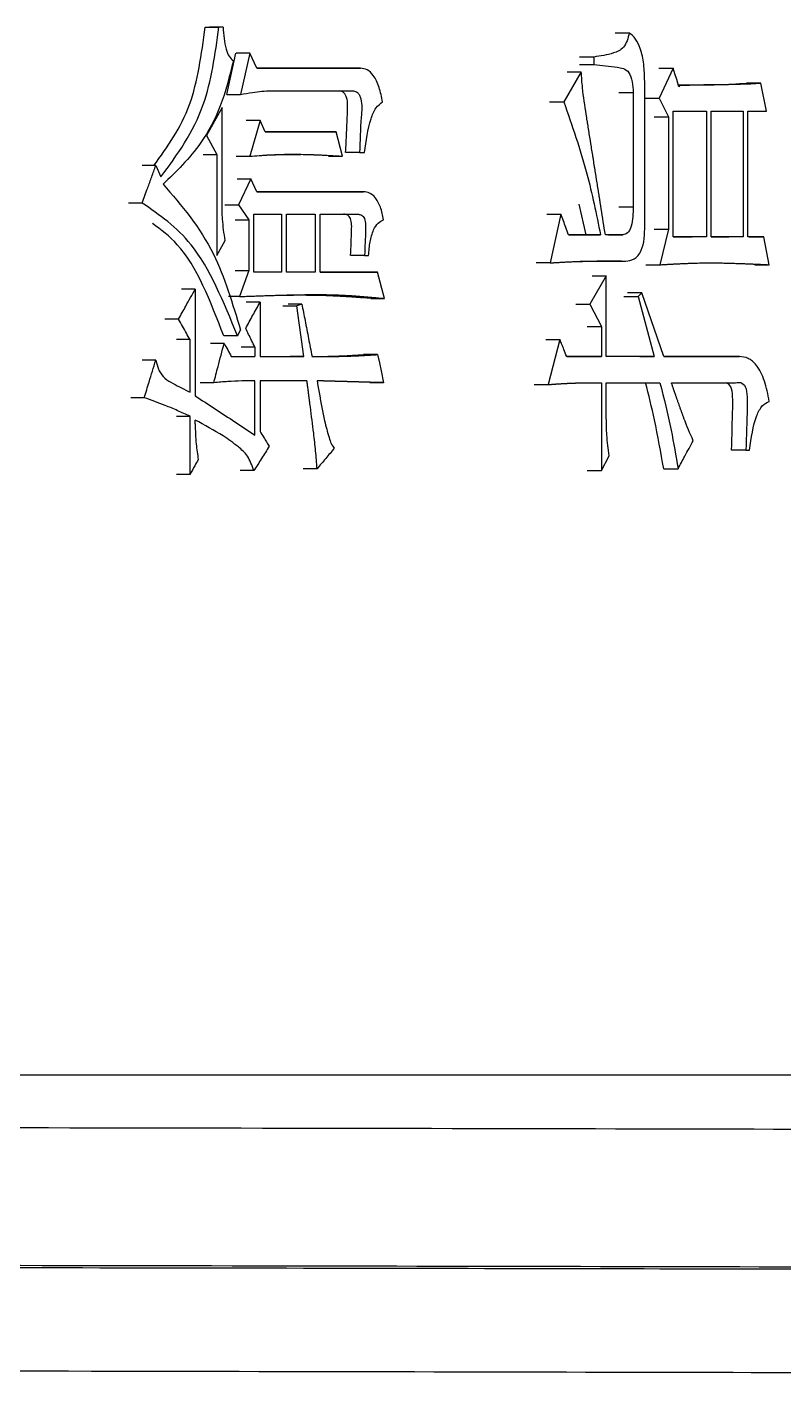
# Model space of a CAD drawing. Header units: millimetres. Extents: x 2251 to 4395, y 932 to 2449.
# Drawn here: x 3162.28 to 3166.65, y 1148.43 to 1156.26 of the extents above; entities that cross this region are included whole.
import ezdxf

# ---------------------------------------------------------------- set-up
doc = ezdxf.new("R2010")
doc.units = ezdxf.units.MM

msp = doc.modelspace()

# ---------------------------------------------------------------- linework, layer by layer
at = {"color": 7, "linetype": 'Continuous', "lineweight": 25}
for p, q in [((3163.309, 1156.2589), (3163.388, 1156.2589)), ((3163.4119, 1156.2589), (3163.3328, 1156.2589)), ((3163.4119, 1156.2589), (3163.388, 1156.2589)), ((3165.6759, 1156.2265), (3165.7581, 1156.2265)), ((3163.4332, 1155.8694), (3163.4865, 1156.1074)), ((3163.5661, 1156.1074), (3163.4869, 1156.1074)), ((3163.5661, 1156.1074), (3163.5128, 1155.8694)), ((3163.6076, 1156.0209), (3163.5661, 1156.1074)), ((3165.5526, 1156.0858), (3165.4708, 1156.0858)), ((3165.5526, 1156.0858), (3165.5526, 1156.0425)), ((3164.2057, 1156.0209), (3163.6076, 1156.0209)), ((3163.6076, 1156.0209), (3164.1252, 1156.0209)), ((3164.1257, 1156.0209), (3164.2057, 1156.0209)), ((3165.4708, 1156.0425), (3165.5526, 1156.0425)), ((3165.9291, 1156.0209), (3166.0117, 1156.0209)), ((3166.0117, 1156.0209), (3165.9292, 1155.8478)), ((3165.4801, 1155.9993), (3165.3794, 1155.8262)), ((3165.3983, 1155.9993), (3165.4801, 1155.9993)), ((3165.8466, 1155.1122), (3165.8466, 1155.9452)), ((3166.5175, 1155.9344), (3166.4341, 1155.9344)), ((3166.5499, 1155.7721), (3166.5175, 1155.9344)), ((3163.4337, 1155.8694), (3163.5128, 1155.8694)), ((3163.6903, 1155.8911), (3164.165, 1155.8911)), ((3165.6981, 1155.8802), (3165.7803, 1155.8802)), ((3165.7803, 1155.8802), (3165.7803, 1155.2204)), ((3166.05, 1155.9236), (3166.0413, 1155.9236)), ((3166.05, 1155.9236), (3166.0446, 1155.9127)), ((3163.4059, 1155.7937), (3163.3166, 1155.6315)), ((3163.4059, 1155.242), (3163.4059, 1155.7937)), ((3165.2978, 1155.8262), (3165.3794, 1155.8262)), ((3165.8468, 1155.8478), (3165.9292, 1155.8478)), ((3165.9292, 1155.8478), (3165.9842, 1155.7397)), ((3166.0117, 1155.0473), (3166.0117, 1155.7721)), ((3166.0117, 1155.7721), (3166.2031, 1155.7721)), ((3166.2031, 1155.7721), (3166.2031, 1155.0473)), ((3166.2303, 1155.0473), (3166.2303, 1155.7721)), ((3166.2303, 1155.7721), (3166.4149, 1155.7721)), ((3166.4149, 1155.7721), (3166.4149, 1155.0474)), ((3166.4419, 1155.0474), (3166.442, 1155.7721)), ((3166.442, 1155.7721), (3166.5499, 1155.7721)), ((3163.6253, 1155.718), (3163.546, 1155.718)), ((3163.6253, 1155.718), (3163.5661, 1155.5125)), ((3163.6549, 1155.6531), (3163.6253, 1155.718)), ((3165.9017, 1155.7397), (3165.9842, 1155.7397)), ((3165.9842, 1155.7397), (3165.9842, 1155.0906)), ((3163.3166, 1155.6315), (3163.3762, 1155.5233)), ((3163.986, 1155.6531), (3164.0659, 1155.6531)), ((3164.1009, 1155.5125), (3164.0659, 1155.6531)), ((3163.2972, 1155.5233), (3163.3762, 1155.5233)), ((3163.3762, 1155.5233), (3163.3761, 1154.9391)), ((3163.4869, 1155.5125), (3163.5661, 1155.5125)), ((3164.021, 1155.5125), (3164.1009, 1155.5125)), ((3164.1999, 1155.5341), (3164.1198, 1155.5341)), ((3164.1999, 1155.5341), (3164.2289, 1155.5341)), ((3163.0232, 1155.4584), (3162.9446, 1155.4584)), ((3163.0232, 1155.4584), (3163.0532, 1155.3935)), ((3163.4928, 1155.3827), (3163.5721, 1155.3827)), ((3163.5721, 1155.3827), (3163.5009, 1155.2312)), ((3163.6076, 1155.3069), (3163.5721, 1155.3827)), ((3164.2231, 1155.3069), (3163.6076, 1155.3069)), ((3163.6076, 1155.3069), (3164.1426, 1155.3069)), ((3164.1431, 1155.3069), (3164.2231, 1155.3069)), ((3162.945, 1155.242), (3162.8665, 1155.242)), ((3163.4218, 1155.2312), (3163.5009, 1155.2312)), ((3163.5009, 1155.2312), (3163.5602, 1155.1447)), ((3165.5093, 1155.0582), (3165.468, 1155.2359)), ((3163.5898, 1154.8418), (3163.5898, 1155.1771)), ((3163.5898, 1155.1771), (3163.7492, 1155.1771)), ((3163.7492, 1155.1771), (3163.7492, 1154.8418)), ((3163.7787, 1154.8418), (3163.7787, 1155.1771)), ((3163.7787, 1155.1771), (3163.9431, 1155.1771)), ((3163.9431, 1155.1771), (3163.9431, 1154.8418)), ((3163.9724, 1155.1771), (3164.1882, 1155.1771)), ((3163.9724, 1154.8418), (3163.9724, 1155.1771)), ((3164.1084, 1155.1771), (3164.1884, 1155.1771)), ((3165.281, 1155.1771), (3165.3626, 1155.1771)), ((3165.3626, 1155.1771), (3165.3008, 1154.8959)), ((3165.6981, 1155.2204), (3165.7803, 1155.2204)), ((3163.481, 1155.1447), (3163.5602, 1155.1447)), ((3163.5602, 1155.1447), (3163.5602, 1154.8526)), ((3165.9017, 1155.0906), (3165.9842, 1155.0906)), ((3165.9842, 1155.0906), (3165.9347, 1154.8851)), ((3163.3761, 1154.9391), (3163.4237, 1155.0257)), ((3165.5916, 1155.0582), (3165.4074, 1155.0582)), ((3165.4074, 1155.0582), (3165.5093, 1155.0582)), ((3165.5096, 1155.0582), (3165.5916, 1155.0582)), ((3165.7194, 1155.0582), (3165.6194, 1155.0582)), ((3165.6372, 1155.0582), (3165.7194, 1155.0582)), ((3166.2031, 1155.0473), (3166.0117, 1155.0473)), ((3166.0117, 1155.0473), (3166.12, 1155.0473)), ((3166.2031, 1155.0473), (3166.1202, 1155.0473)), ((3166.4149, 1155.0474), (3166.2303, 1155.0473)), ((3166.2303, 1155.0474), (3166.3316, 1155.0474)), ((3166.4149, 1155.0474), (3166.3318, 1155.0474)), ((3166.5337, 1155.0474), (3166.4419, 1155.0474)), ((3166.4504, 1155.0474), (3166.5337, 1155.0474)), ((3166.566, 1154.8851), (3166.5337, 1155.0474)), ((3164.2289, 1154.9392), (3164.1488, 1154.9392)), ((3164.2289, 1154.9392), (3164.2521, 1154.9392)), ((3163.481, 1154.8526), (3163.5602, 1154.8526)), ((3163.5602, 1154.8526), (3163.5069, 1154.7012)), ((3163.7492, 1154.8418), (3163.5898, 1154.8418)), ((3163.7492, 1154.8418), (3163.6698, 1154.8418)), ((3163.9431, 1154.8418), (3163.7787, 1154.8418)), ((3163.9431, 1154.8418), (3163.8634, 1154.8418)), ((3164.3043, 1154.8418), (3163.9724, 1154.8418)), ((3163.9724, 1154.8418), (3164.2237, 1154.8418)), ((3164.2242, 1154.8418), (3164.3043, 1154.8418)), ((3164.3449, 1154.6904), (3164.3043, 1154.8418)), ((3165.3008, 1154.8959), (3165.2193, 1154.8959)), ((3165.6535, 1154.9067), (3165.736, 1154.9067)), ((3165.8523, 1154.8851), (3165.9347, 1154.8851)), ((3166.4826, 1154.8851), (3166.566, 1154.8851)), ((3165.625, 1154.8202), (3165.5303, 1154.6579)), ((3165.543, 1154.8202), (3165.625, 1154.8202)), ((3165.625, 1154.355), (3165.625, 1154.8202)), ((3163.2509, 1154.7444), (3163.1721, 1154.7444)), ((3163.2509, 1154.7444), (3163.2509, 1154.1278)), ((3163.5069, 1154.7012), (3163.4435, 1154.7012)), ((3164.2642, 1154.6904), (3164.1968, 1154.6961)), ((3164.2647, 1154.6904), (3164.3449, 1154.6904)), ((3165.7256, 1154.7012), (3165.8079, 1154.7012)), ((3165.83, 1154.7228), (3165.7477, 1154.7228)), ((3165.83, 1154.7228), (3165.8079, 1154.7012)), ((3165.8079, 1154.7012), (3165.9017, 1154.355)), ((3165.9567, 1154.355), (3165.83, 1154.7228)), ((3163.6253, 1154.6687), (3163.546, 1154.6687)), ((3163.6253, 1154.6687), (3163.6253, 1154.355)), ((3163.7579, 1154.6471), (3163.8375, 1154.6471)), ((3163.8668, 1154.6579), (3163.7873, 1154.6579)), ((3163.8668, 1154.6579), (3163.8375, 1154.6471)), ((3165.4485, 1154.6579), (3165.5303, 1154.6579)), ((3165.5303, 1154.6579), (3165.5972, 1154.5281)), ((3163.1552, 1154.5714), (3163.0765, 1154.5714)), ((3165.5152, 1154.5281), (3165.5972, 1154.5281)), ((3165.5972, 1154.5281), (3165.5972, 1154.355)), ((3163.221, 1154.4524), (3163.1422, 1154.4524)), ((3163.221, 1154.1495), (3163.221, 1154.4524)), ((3163.495, 1154.474), (3163.5128, 1154.5064)), ((3165.2754, 1154.4524), (3165.357, 1154.4524)), ((3165.357, 1154.4524), (3165.2896, 1154.1928)), ((3163.4178, 1154.4307), (3163.3387, 1154.4307)), ((3163.5957, 1154.4091), (3163.5165, 1154.4091)), ((3163.5957, 1154.4091), (3163.5957, 1154.355)), ((3164.3043, 1154.3658), (3164.2237, 1154.3658)), ((3163.0232, 1154.3334), (3162.9443, 1154.3334)), ((3163.4594, 1154.355), (3163.5957, 1154.355)), ((3163.5165, 1154.355), (3163.5957, 1154.355)), ((3163.6253, 1154.355), (3163.8786, 1154.355)), ((3163.8786, 1154.355), (3163.799, 1154.355)), ((3165.5972, 1154.355), (3165.3962, 1154.355)), ((3165.3962, 1154.355), (3165.5149, 1154.355)), ((3165.5152, 1154.355), (3165.5972, 1154.355)), ((3165.9017, 1154.355), (3165.625, 1154.355)), ((3165.8193, 1154.355), (3165.9017, 1154.355)), ((3166.3932, 1154.355), (3165.9567, 1154.355)), ((3165.9567, 1154.355), (3166.3099, 1154.355)), ((3166.3101, 1154.355), (3166.3932, 1154.355)), ((3163.5957, 1153.9007), (3163.5957, 1154.2144)), ((3163.8962, 1154.2144), (3163.6253, 1154.2144)), ((3163.6253, 1154.2144), (3163.6253, 1153.9223)), ((3163.3583, 1154.2036), (3163.2793, 1154.2036)), ((3164.3391, 1154.2036), (3164.2589, 1154.2036)), ((3165.2081, 1154.1928), (3165.2896, 1154.1928)), ((3165.5972, 1154.2036), (3165.5972, 1153.6952)), ((3165.625, 1154.2036), (3165.9347, 1154.2036)), ((3165.625, 1153.9981), (3165.625, 1154.2036)), ((3166.0007, 1154.2036), (3166.3716, 1154.2036)), ((3166.2883, 1154.2036), (3166.3716, 1154.2036)), ((3162.957, 1154.117), (3162.8785, 1154.117)), ((3163.221, 1154.0089), (3163.1422, 1154.0089)), ((3163.221, 1153.6735), (3163.221, 1154.0089)), ((3163.2509, 1153.9656), (3163.2509, 1153.9872)), ((3165.5972, 1153.6952), (3165.6417, 1153.7817)), ((3166.4311, 1153.8142), (3166.348, 1153.8142)), ((3166.4311, 1153.8142), (3166.4527, 1153.8142)), ((3163.221, 1153.6735), (3163.1422, 1153.6735)), ((3163.5898, 1153.6952), (3163.5106, 1153.6952)), ((3163.9548, 1153.706), (3163.8751, 1153.706)), ((3165.5152, 1153.6952), (3165.5972, 1153.6952)), ((3165.9562, 1153.706), (3166.0391, 1153.706))]:
    msp.add_line(p, q, dxfattribs=at)
at = {"color": 7, "linetype": 'Continuous', "lineweight": 25, "flags": 128}
for points in [[(3166.0446, 1155.9127), (3166.0312, 1155.9567), (3166.0214, 1155.9888), (3166.0117, 1156.0209)], [(3163.8786, 1154.355), (3163.8649, 1154.4524), (3163.8512, 1154.5497), (3163.8375, 1154.6471)], [(3163.495, 1154.474), (3163.4597, 1154.474), (3163.4376, 1154.474), (3163.4159, 1154.474)], [(3164.3043, 1154.3658), (3164.3144, 1154.3188), (3164.3245, 1154.2718), (3164.3391, 1154.2036)]]:
    msp.add_lwpolyline(points, dxfattribs=at)
at = {"color": 7, "linetype": 'Continuous', "lineweight": 25}
for points, knots in [([(3163.0121, 1155.4584), (3163.0903, 1155.5667), (3163.244, 1155.7798), (3163.2873, 1156.101), (3163.3086, 1156.2589)], [0, 0, 0, 0, 0.5085385, 1, 1, 1, 1]), ([(3163.0532, 1155.3935), (3163.1468, 1155.5208), (3163.3167, 1155.752), (3163.3659, 1156.1017), (3163.388, 1156.2589)], [0, 0, 0, 0, 0.550671, 1, 1, 1, 1]), ([(3163.3086, 1156.2589), (3163.3131, 1156.2589), (3163.321, 1156.2589), (3163.3289, 1156.2589), (3163.3324, 1156.2589)], [0, 0, 0, 0, 0.56, 1, 1, 1, 1]), ([(3163.4119, 1156.2589), (3163.4147, 1156.2148), (3163.4187, 1156.1539), (3163.4446, 1156.0871), (3163.4625, 1156.0717), (3163.4713, 1156.0642)], [0, 0, 0, 0, 0.571542, 0.789948, 1, 1, 1, 1]), ([(3165.7581, 1156.2265), (3165.7542, 1156.2102), (3165.7465, 1156.178), (3165.7173, 1156.1273), (3165.6486, 1156.0999), (3165.5907, 1156.0914), (3165.5526, 1156.0858)], [0, 0, 0, 0, 0.1278182, 0.252018, 0.5084072, 1, 1, 1, 1]), ([(3165.8466, 1155.9452), (3165.8457, 1155.9783), (3165.844, 1156.0439), (3165.8258, 1156.1302), (3165.7952, 1156.1934), (3165.7704, 1156.2155), (3165.7581, 1156.2265)], [0, 0, 0, 0, 0.288794, 0.57293, 0.789593, 1, 1, 1, 1]), ([(3163.4713, 1156.0642), (3163.4492, 1155.9746), (3163.4055, 1155.7977), (3163.2674, 1155.5442), (3163.1414, 1155.4233), (3163.0653, 1155.3502)], [0, 0, 0, 0, 0.288018, 0.569196, 1, 1, 1, 1]), ([(3164.3333, 1155.8262), (3164.3273, 1155.855), (3164.3156, 1155.9118), (3164.2847, 1155.9782), (3164.2454, 1156.0159), (3164.2188, 1156.0192), (3164.2057, 1156.0209)], [0, 0, 0, 0, 0.291495, 0.574413, 0.789057, 1, 1, 1, 1]), ([(3165.5526, 1156.0425), (3165.5981, 1156.0383), (3165.6554, 1156.0329), (3165.723, 1156.0213), (3165.7585, 1156.002), (3165.7761, 1155.9424), (3165.7789, 1155.9012), (3165.7803, 1155.8802)], [0, 0, 0, 0, 0.489877, 0.617073, 0.743751, 0.869803, 1, 1, 1, 1]), ([(3165.6194, 1155.0582), (3165.6115, 1155.1084), (3165.6026, 1155.1649), (3165.5926, 1155.2277), (3165.5901, 1155.2433), (3165.5877, 1155.259), (3165.5857, 1155.2716), (3165.5832, 1155.2873), (3165.5797, 1155.3093), (3165.5747, 1155.3406), (3165.5697, 1155.372), (3165.5648, 1155.4034), (3165.5608, 1155.4285), (3165.5558, 1155.4599), (3165.5518, 1155.485), (3165.5448, 1155.5289), (3165.5388, 1155.5666), (3165.5318, 1155.6105), (3165.5278, 1155.6356), (3165.5228, 1155.667), (3165.5188, 1155.6921), (3165.5138, 1155.7234), (3165.5027, 1155.7924), (3165.4883, 1155.8857), (3165.4823, 1155.9684), (3165.4801, 1155.9993)], [0, 0, 0, 0, 0.1607092, 0.1807979, 0.2008865, 0.2109308, 0.2310195, 0.2410638, 0.2611525, 0.3013298, 0.3415071, 0.3615958, 0.4017731, 0.4218617, 0.462039, 0.4821277, 0.5624823, 0.582571, 0.6227483, 0.6428369, 0.6830142, 0.7031029, 0.7432802, 0.9040946, 1, 1, 1, 1]), ([(3166.042, 1155.9238), (3166.0476, 1155.9238), (3166.0848, 1155.9239), (3166.1297, 1155.9242), (3166.2003, 1155.9251), (3166.2941, 1155.9261), (3166.3796, 1155.9312), (3166.4341, 1155.9344)], [0, 0, 0, 0, 0.04313, 0.282312, 0.342107, 0.58129, 1, 1, 1, 1]), ([(3166.5175, 1155.9344), (3166.5156, 1155.9342), (3166.5119, 1155.9339), (3166.5062, 1155.9334), (3166.4987, 1155.9328), (3166.4912, 1155.9321), (3166.4836, 1155.9316), (3166.478, 1155.9311), (3166.4704, 1155.9306), (3166.4629, 1155.9301), (3166.4496, 1155.9294), (3166.4251, 1155.9286), (3166.3721, 1155.9268), (3166.3114, 1155.9253), (3166.2582, 1155.9248), (3166.2315, 1155.9245), (3166.2163, 1155.9243), (3166.2049, 1155.9242), (3166.1953, 1155.9242), (3166.1858, 1155.9241), (3166.1782, 1155.924), (3166.1705, 1155.924), (3166.1629, 1155.9239), (3166.1553, 1155.9239), (3166.1476, 1155.9239), (3166.1419, 1155.9238), (3166.1343, 1155.9238), (3166.1266, 1155.9238), (3166.119, 1155.9237), (3166.1113, 1155.9237), (3166.1037, 1155.9237), (3166.096, 1155.9237), (3166.0903, 1155.9237), (3166.0855, 1155.9236), (3166.0807, 1155.9236), (3166.0769, 1155.9236), (3166.0731, 1155.9236), (3166.0702, 1155.9236), (3166.0664, 1155.9236), (3166.0625, 1155.9236), (3166.0587, 1155.9236), (3166.0549, 1155.9236), (3166.052, 1155.9236), (3166.05, 1155.9236)], [0, 0, 0, 0, 0.012194, 0.024389, 0.036583, 0.060972, 0.073167, 0.085361, 0.097556, 0.121945, 0.134139, 0.182918, 0.280473, 0.475585, 0.573141, 0.621919, 0.646308, 0.670697, 0.695086, 0.70728, 0.731669, 0.743863, 0.756058, 0.780447, 0.792641, 0.804836, 0.81703, 0.841419, 0.853613, 0.865808, 0.890197, 0.902391, 0.914586, 0.92678, 0.932877, 0.945072, 0.951169, 0.957266, 0.963363, 0.975558, 0.981655, 0.987752, 1, 1, 1, 1]), ([(3163.5128, 1155.8694), (3163.5355, 1155.8737), (3163.5764, 1155.8813), (3163.6356, 1155.889), (3163.672, 1155.8904), (3163.6903, 1155.8911)], [0, 0, 0, 0, 0.38409, 0.691775, 1, 1, 1, 1]), ([(3164.1194, 1155.5341), (3164.1216, 1155.5723), (3164.1261, 1155.6497), (3164.1287, 1155.7407), (3164.1321, 1155.8043), (3164.1297, 1155.8376), (3164.1222, 1155.8615), (3164.1116, 1155.8784), (3164.0984, 1155.8865), (3164.0889, 1155.8897), (3164.0846, 1155.8912)], [0, 0, 0, 0, 0.286968, 0.580596, 0.680153, 0.764019, 0.826522, 0.878176, 0.943989, 1, 1, 1, 1]), ([(3164.165, 1155.8912), (3164.173, 1155.8886), (3164.1859, 1155.8846), (3164.2008, 1155.8662), (3164.2165, 1155.82), (3164.2057, 1155.7026), (3164.2022, 1155.6011), (3164.1999, 1155.5341)], [0, 0, 0, 0, 0.101343, 0.162893, 0.226662, 0.489518, 1, 1, 1, 1]), ([(3164.2289, 1155.5341), (3164.238, 1155.6007), (3164.2506, 1155.6928), (3164.2915, 1155.795), (3164.3196, 1155.8159), (3164.3333, 1155.8262)], [0, 0, 0, 0, 0.5719863, 0.7904957, 1, 1, 1, 1]), ([(3165.3794, 1155.8262), (3165.4268, 1155.6904), (3165.5121, 1155.4463), (3165.5671, 1155.1774), (3165.5916, 1155.0582)], [0, 0, 0, 0, 0.5565668, 1, 1, 1, 1]), ([(3164.0659, 1155.6531), (3163.9665, 1155.6531), (3163.83, 1155.6531), (3163.6923, 1155.6531), (3163.6549, 1155.6531)], [0, 0, 0, 0, 0.728341, 1, 1, 1, 1]), ([(3163.6549, 1155.6531), (3163.7284, 1155.6531), (3163.839, 1155.6531), (3163.9487, 1155.6531), (3163.9856, 1155.6531)], [0, 0, 0, 0, 0.664139, 1, 1, 1, 1]), ([(3163.5661, 1155.5125), (3163.5845, 1155.5139), (3163.6121, 1155.516), (3163.6442, 1155.5182), (3163.6603, 1155.5193), (3163.6763, 1155.5202), (3163.7245, 1155.5228), (3163.7886, 1155.5243), (3163.8616, 1155.5238), (3163.9004, 1155.5227), (3163.9231, 1155.5219), (3163.93, 1155.5217), (3163.9391, 1155.5213), (3163.9482, 1155.5209), (3163.9573, 1155.5205), (3163.9641, 1155.5202), (3163.9709, 1155.5199), (3163.98, 1155.5194), (3163.9891, 1155.519), (3163.9982, 1155.5185), (3164.005, 1155.5181), (3164.0141, 1155.5176), (3164.0232, 1155.5171), (3164.0345, 1155.5165), (3164.0459, 1155.5158), (3164.0595, 1155.515), (3164.0778, 1155.5139), (3164.0916, 1155.513), (3164.1009, 1155.5125)], [0, 0, 0, 0, 0.10244, 0.15366, 0.17927, 0.192075, 0.243295, 0.448194, 0.550635, 0.653077, 0.665882, 0.678687, 0.691492, 0.717102, 0.729907, 0.742712, 0.755517, 0.768321, 0.793931, 0.806736, 0.819541, 0.832346, 0.857956, 0.870761, 0.896371, 0.921981, 0.947591, 1, 1, 1, 1]), ([(3163.6532, 1155.5188), (3163.6543, 1155.5188), (3163.6634, 1155.5192), (3163.7517, 1155.5228), (3163.8071, 1155.5225), (3163.8454, 1155.5218), (3163.8534, 1155.5215), (3163.8583, 1155.5214)], [0, 0, 0, 0, 0.061722, 0.491152, 0.7307935, 0.8351844, 1, 1, 1, 1]), ([(3162.945, 1155.242), (3162.9555, 1155.2711), (3162.9738, 1155.3216), (3162.9998, 1155.3937), (3163.0154, 1155.4368), (3163.0232, 1155.4584)], [0, 0, 0, 0, 0.402386, 0.701193, 1, 1, 1, 1]), ([(3163.0653, 1155.3502), (3163.1714, 1155.2278), (3163.3641, 1155.0056), (3163.4667, 1154.6611), (3163.5128, 1154.5064)], [0, 0, 0, 0, 0.551113, 1, 1, 1, 1]), ([(3164.3391, 1155.1447), (3164.3337, 1155.17), (3164.3232, 1155.2198), (3164.2935, 1155.2749), (3164.258, 1155.3036), (3164.2347, 1155.3058), (3164.2231, 1155.3069)], [0, 0, 0, 0, 0.291879, 0.573778, 0.788361, 1, 1, 1, 1]), ([(3163.495, 1154.474), (3163.4156, 1154.6694), (3163.2761, 1155.0125), (3163.0446, 1155.173), (3162.945, 1155.242)], [0, 0, 0, 0, 0.5695969, 1, 1, 1, 1]), ([(3163.4237, 1155.0257), (3163.4177, 1155.0667), (3163.4072, 1155.1379), (3163.4063, 1155.2111), (3163.4059, 1155.242)], [0, 0, 0, 0, 0.576908, 1, 1, 1, 1]), ([(3164.1484, 1154.9392), (3164.1506, 1154.9885), (3164.1534, 1155.0506), (3164.1551, 1155.1249), (3164.1468, 1155.1613), (3164.127, 1155.1757), (3164.1141, 1155.1767), (3164.1078, 1155.1771)], [0, 0, 0, 0, 0.513666, 0.647616, 0.773872, 0.888864, 1, 1, 1, 1]), ([(3164.1882, 1155.1771), (3164.1946, 1155.1767), (3164.2074, 1155.1757), (3164.2273, 1155.1613), (3164.2356, 1155.1249), (3164.2339, 1155.0506), (3164.2311, 1154.9885), (3164.2289, 1154.9392)], [0, 0, 0, 0, 0.111245, 0.226323, 0.352571, 0.486481, 1, 1, 1, 1]), ([(3165.4074, 1155.0582), (3165.4022, 1155.0721), (3165.3921, 1155.0989), (3165.3771, 1155.1385), (3165.3674, 1155.1643), (3165.3626, 1155.1771)], [0, 0, 0, 0, 0.350984, 0.675491, 1, 1, 1, 1]), ([(3165.7803, 1155.2204), (3165.7794, 1155.1814), (3165.7782, 1155.1324), (3165.76, 1155.0849), (3165.7438, 1155.0624), (3165.7289, 1155.0598), (3165.7194, 1155.0582)], [0, 0, 0, 0, 0.51629, 0.647429, 0.774862, 1, 1, 1, 1]), ([(3163.4155, 1154.474), (3163.3388, 1154.6747), (3163.2325, 1154.9529), (3163.0535, 1155.087), (3163.0036, 1155.1244)], [0, 0, 0, 0, 0.72121, 1, 1, 1, 1]), ([(3164.2521, 1154.9392), (3164.2545, 1154.9653), (3164.2591, 1155.0171), (3164.2769, 1155.0839), (3164.3057, 1155.1299), (3164.3281, 1155.1398), (3164.3391, 1155.1447)], [0, 0, 0, 0, 0.2904, 0.575151, 0.790821, 1, 1, 1, 1]), ([(3165.736, 1154.9067), (3165.7526, 1154.9082), (3165.7862, 1154.9111), (3165.8291, 1154.9593), (3165.8463, 1155.0367), (3165.8465, 1155.0869), (3165.8466, 1155.1122)], [0, 0, 0, 0, 0.26803, 0.540931, 0.767912, 1, 1, 1, 1]), ([(3165.3008, 1154.8959), (3165.3052, 1154.8962), (3165.3117, 1154.8966), (3165.3203, 1154.8971), (3165.3268, 1154.8975), (3165.3333, 1154.8979), (3165.3398, 1154.8983), (3165.3463, 1154.8987), (3165.355, 1154.8992), (3165.3658, 1154.8999), (3165.3788, 1154.9006), (3165.3918, 1154.9013), (3165.4177, 1154.9027), (3165.4436, 1154.9039), (3165.4695, 1154.9048), (3165.4825, 1154.9052), (3165.4954, 1154.9056), (3165.5084, 1154.9059), (3165.5213, 1154.9062), (3165.5385, 1154.9065), (3165.5557, 1154.9067), (3165.5729, 1154.9069), (3165.5858, 1154.907), (3165.5987, 1154.9071), (3165.6116, 1154.9071), (3165.6224, 1154.9071), (3165.631, 1154.9071), (3165.6374, 1154.9071), (3165.6438, 1154.9071), (3165.6503, 1154.9071), (3165.6567, 1154.9071), (3165.6631, 1154.9071), (3165.6696, 1154.9071), (3165.676, 1154.907), (3165.6846, 1154.907), (3165.6931, 1154.907), (3165.7017, 1154.9069), (3165.7081, 1154.9069), (3165.7135, 1154.9069), (3165.7178, 1154.9068), (3165.721, 1154.9068), (3165.7242, 1154.9068), (3165.7274, 1154.9068), (3165.7313, 1154.9067), (3165.7342, 1154.9067), (3165.736, 1154.9067)], [0, 0, 0, 0, 0.0297, 0.04455, 0.0594, 0.07425, 0.0891, 0.10395, 0.1188, 0.1485, 0.1782, 0.2079, 0.237599, 0.3564, 0.3861, 0.4158, 0.4455, 0.4752, 0.5049, 0.5346, 0.594, 0.6237, 0.6534, 0.6831, 0.7128, 0.742499, 0.757349, 0.772199, 0.787049, 0.801899, 0.816749, 0.831599, 0.846449, 0.861299, 0.876149, 0.905849, 0.920699, 0.935549, 0.950399, 0.957824, 0.965249, 0.972674, 0.980099, 0.987524, 1, 1, 1, 1]), ([(3165.4112, 1154.9024), (3165.4517, 1154.9038), (3165.5136, 1154.9059), (3165.5981, 1154.9066), (3165.6347, 1154.9067), (3165.6486, 1154.9067), (3165.6511, 1154.9067), (3165.6508, 1154.9067), (3165.6508, 1154.9067)], [0, 0, 0, 0, 0.522535, 0.798849, 0.953458, 0.983824, 0.997934, 1, 1, 1, 1]), ([(3165.9347, 1154.8851), (3165.939, 1154.8853), (3165.9454, 1154.8857), (3165.9539, 1154.8862), (3165.9603, 1154.8866), (3165.9666, 1154.8869), (3165.973, 1154.8873), (3165.9794, 1154.8877), (3165.9858, 1154.888), (3165.9921, 1154.8884), (3165.9985, 1154.8887), (3166.0049, 1154.8891), (3166.0112, 1154.8894), (3166.0176, 1154.8898), (3166.024, 1154.8901), (3166.0303, 1154.8904), (3166.0367, 1154.8908), (3166.0431, 1154.8911), (3166.0515, 1154.8915), (3166.0621, 1154.892), (3166.0749, 1154.8926), (3166.0876, 1154.8931), (3166.1003, 1154.8936), (3166.113, 1154.894), (3166.1257, 1154.8945), (3166.1383, 1154.8948), (3166.1637, 1154.8955), (3166.1891, 1154.8958), (3166.2144, 1154.896), (3166.227, 1154.896), (3166.2439, 1154.8959), (3166.2649, 1154.8958), (3166.2902, 1154.8955), (3166.3154, 1154.895), (3166.3406, 1154.8943), (3166.3616, 1154.8937), (3166.3826, 1154.8931), (3166.3993, 1154.8925), (3166.4161, 1154.8918), (3166.4286, 1154.8913), (3166.4412, 1154.8908), (3166.4516, 1154.8904), (3166.46, 1154.89), (3166.4663, 1154.8898), (3166.4725, 1154.8895), (3166.4788, 1154.8892), (3166.4851, 1154.8889), (3166.4913, 1154.8886), (3166.4976, 1154.8883), (3166.5039, 1154.888), (3166.5101, 1154.8878), (3166.5164, 1154.8875), (3166.5226, 1154.8872), (3166.5278, 1154.8869), (3166.532, 1154.8867), (3166.5351, 1154.8866), (3166.5383, 1154.8864), (3166.5414, 1154.8863), (3166.5445, 1154.8861), (3166.5476, 1154.886), (3166.5508, 1154.8858), (3166.5539, 1154.8857), (3166.557, 1154.8855), (3166.5611, 1154.8853), (3166.564, 1154.8852), (3166.566, 1154.8851)], [0, 0, 0, 0, 0.020012, 0.030018, 0.040024, 0.050031, 0.060037, 0.070043, 0.080049, 0.090055, 0.100061, 0.110067, 0.120073, 0.130079, 0.140086, 0.150092, 0.160098, 0.170104, 0.18011, 0.200122, 0.220134, 0.240147, 0.260159, 0.280171, 0.300183, 0.320196, 0.340208, 0.420258, 0.44027, 0.460282, 0.480294, 0.520319, 0.560343, 0.600368, 0.640392, 0.680417, 0.700429, 0.740454, 0.760466, 0.780478, 0.80049, 0.820502, 0.830509, 0.840515, 0.850521, 0.860527, 0.870533, 0.880539, 0.890545, 0.900551, 0.910557, 0.920564, 0.93057, 0.940576, 0.945579, 0.950582, 0.955585, 0.960588, 0.965591, 0.970594, 0.975597, 0.9806, 0.985603, 0.990606, 1, 1, 1, 1]), ([(3163.1552, 1154.5714), (3163.169, 1154.5963), (3163.1919, 1154.6376), (3163.2238, 1154.6953), (3163.2419, 1154.7281), (3163.2509, 1154.7444)], [0, 0, 0, 0, 0.432644, 0.716322, 1, 1, 1, 1]), ([(3163.5069, 1154.7012), (3163.5121, 1154.7014), (3163.5227, 1154.7018), (3163.5384, 1154.7024), (3163.5542, 1154.703), (3163.5699, 1154.7036), (3163.5831, 1154.704), (3163.5962, 1154.7045), (3163.6067, 1154.7049), (3163.6172, 1154.7053), (3163.625, 1154.7056), (3163.6316, 1154.7058), (3163.6408, 1154.7061), (3163.6499, 1154.7065), (3163.6604, 1154.7068), (3163.6683, 1154.7071), (3163.6787, 1154.7074), (3163.6892, 1154.7078), (3163.7023, 1154.7082), (3163.7128, 1154.7085), (3163.7232, 1154.7088), (3163.7297, 1154.709), (3163.7363, 1154.7092), (3163.7428, 1154.7094), (3163.7493, 1154.7096), (3163.7559, 1154.7098), (3163.7624, 1154.71), (3163.7689, 1154.7101), (3163.7755, 1154.7103), (3163.782, 1154.7105), (3163.7885, 1154.7106), (3163.795, 1154.7108), (3163.8016, 1154.711), (3163.8081, 1154.7111), (3163.8146, 1154.7113), (3163.8289, 1154.7116), (3163.8837, 1154.7127), (3163.9565, 1154.7133), (3164.0291, 1154.7122), (3164.0653, 1154.711), (3164.086, 1154.7102), (3164.1016, 1154.7095), (3164.1171, 1154.7086), (3164.1326, 1154.7078), (3164.1455, 1154.707), (3164.1584, 1154.7061), (3164.1713, 1154.7052), (3164.1842, 1154.7043), (3164.197, 1154.7033), (3164.2099, 1154.7023), (3164.2254, 1154.7011), (3164.2382, 1154.7), (3164.2511, 1154.6989), (3164.264, 1154.6978), (3164.2768, 1154.6966), (3164.2896, 1154.6955), (3164.3025, 1154.6943), (3164.3153, 1154.6931), (3164.3294, 1154.6918), (3164.3384, 1154.691), (3164.3449, 1154.6904)], [0, 0, 0, 0, 0.018603, 0.037206, 0.055809, 0.074412, 0.093015, 0.102316, 0.120919, 0.130221, 0.139522, 0.148824, 0.153474, 0.172077, 0.181379, 0.19068, 0.199982, 0.218585, 0.227886, 0.246489, 0.255791, 0.265092, 0.269743, 0.279044, 0.288346, 0.292997, 0.302298, 0.311599, 0.31625, 0.325552, 0.334853, 0.339504, 0.348805, 0.358107, 0.362758, 0.372059, 0.409265, 0.558092, 0.632505, 0.669711, 0.688314, 0.706917, 0.72552, 0.744123, 0.762726, 0.772028, 0.790631, 0.809233, 0.818535, 0.837138, 0.855741, 0.874344, 0.883645, 0.902248, 0.920851, 0.930153, 0.948756, 0.967359, 0.97666, 1, 1, 1, 1]), ([(3163.7162, 1154.7086), (3163.7162, 1154.7086), (3163.7162, 1154.7086), (3163.7956, 1154.7106), (3163.9267, 1154.7113), (3164.0773, 1154.7052), (3164.1629, 1154.6997), (3164.1994, 1154.6972), (3164.2119, 1154.6963), (3164.217, 1154.6959), (3164.2167, 1154.6959), (3164.2167, 1154.6959)], [0, 0, 0, 0, 0.005956, 0.09253, 0.479471, 0.775614, 0.898514, 0.970424, 0.985739, 0.999253, 1, 1, 1, 1]), ([(3163.5424, 1154.5173), (3163.5563, 1154.5425), (3163.5839, 1154.593), (3163.6115, 1154.6435), (3163.6253, 1154.6687)], [0, 0, 0, 0, 0.5, 1, 1, 1, 1]), ([(3163.8668, 1154.6579), (3163.873, 1154.6259), (3163.8859, 1154.5594), (3163.9055, 1154.4584), (3163.9188, 1154.3895), (3163.9255, 1154.355)], [0, 0, 0, 0, 0.317295, 0.658647, 1, 1, 1, 1]), ([(3163.221, 1154.4524), (3163.2141, 1154.4648), (3163.1997, 1154.4909), (3163.1778, 1154.5306), (3163.1627, 1154.5578), (3163.1552, 1154.5714)], [0, 0, 0, 0, 0.314652, 0.657325, 1, 1, 1, 1]), ([(3163.5957, 1154.4091), (3163.5893, 1154.4221), (3163.5772, 1154.4467), (3163.5595, 1154.4828), (3163.5481, 1154.5058), (3163.5424, 1154.5173)], [0, 0, 0, 0, 0.36195, 0.680974, 1, 1, 1, 1]), ([(3165.3962, 1154.355), (3165.3907, 1154.3687), (3165.3814, 1154.3917), (3165.3683, 1154.4242), (3165.3608, 1154.443), (3165.357, 1154.4524)], [0, 0, 0, 0, 0.419954, 0.709976, 1, 1, 1, 1]), ([(3163.3583, 1154.2036), (3163.3664, 1154.2345), (3163.3804, 1154.2878), (3163.4002, 1154.3635), (3163.4119, 1154.4083), (3163.4178, 1154.4307)], [0, 0, 0, 0, 0.4083, 0.70415, 1, 1, 1, 1]), ([(3163.4178, 1154.4307), (3163.4247, 1154.4181), (3163.4386, 1154.3929), (3163.4525, 1154.3676), (3163.4594, 1154.355)], [0, 0, 0, 0, 0.5000008, 1, 1, 1, 1]), ([(3163.9244, 1154.3553), (3163.9392, 1154.3553), (3163.9968, 1154.3553), (3164.0966, 1154.3583), (3164.1814, 1154.3633), (3164.2237, 1154.3658)], [0, 0, 0, 0, 0.147579, 0.573728, 1, 1, 1, 1]), ([(3163.9255, 1154.355), (3163.9667, 1154.355), (3164.0092, 1154.355), (3164.0541, 1154.3555), (3164.0605, 1154.3556), (3164.0669, 1154.3557), (3164.0733, 1154.3558), (3164.0784, 1154.3558), (3164.0849, 1154.356), (3164.09, 1154.3561), (3164.0964, 1154.3562), (3164.1015, 1154.3563), (3164.1079, 1154.3565), (3164.1143, 1154.3566), (3164.1246, 1154.3569), (3164.1335, 1154.3572), (3164.1425, 1154.3575), (3164.1489, 1154.3578), (3164.1553, 1154.358), (3164.1617, 1154.3583), (3164.1681, 1154.3585), (3164.1757, 1154.3589), (3164.1834, 1154.3592), (3164.1898, 1154.3595), (3164.1962, 1154.3598), (3164.2026, 1154.3601), (3164.209, 1154.3604), (3164.2141, 1154.3607), (3164.2192, 1154.361), (3164.2243, 1154.3612), (3164.2307, 1154.3616), (3164.237, 1154.3619), (3164.2434, 1154.3623), (3164.2498, 1154.3627), (3164.2638, 1154.3635), (3164.2824, 1154.3645), (3164.2985, 1154.3655), (3164.3043, 1154.3658)], [0, 0, 0, 0, 0.32454, 0.334682, 0.354966, 0.37525, 0.385391, 0.405675, 0.415817, 0.436101, 0.446242, 0.466526, 0.476668, 0.496952, 0.517235, 0.557803, 0.567945, 0.588228, 0.608512, 0.618654, 0.638938, 0.659221, 0.679505, 0.699789, 0.709931, 0.730214, 0.750498, 0.76064, 0.770782, 0.791065, 0.801207, 0.821491, 0.841775, 0.851916, 0.8722, 0.953335, 1, 1, 1, 1]), ([(3162.957, 1154.117), (3162.9662, 1154.1472), (3162.9819, 1154.1983), (3163.0039, 1154.2704), (3163.0168, 1154.3124), (3163.0232, 1154.3334)], [0, 0, 0, 0, 0.417909, 0.708955, 1, 1, 1, 1]), ([(3163.0232, 1154.3334), (3163.029, 1154.312), (3163.0404, 1154.2702), (3163.077, 1154.223), (3163.123, 1154.1996), (3163.1718, 1154.1729), (3163.2046, 1154.1573), (3163.221, 1154.1495)], [0, 0, 0, 0, 0.178456, 0.349692, 0.567005, 0.783635, 1, 1, 1, 1]), ([(3166.566, 1154.0954), (3166.558, 1154.1359), (3166.5423, 1154.2156), (3166.4982, 1154.3039), (3166.4452, 1154.3495), (3166.4105, 1154.3532), (3166.3932, 1154.355)], [0, 0, 0, 0, 0.291847, 0.573788, 0.788346, 1, 1, 1, 1]), ([(3163.5957, 1154.2144), (3163.5704, 1154.2143), (3163.5183, 1154.2142), (3163.4391, 1154.2104), (3163.3852, 1154.2058), (3163.3583, 1154.2036)], [0, 0, 0, 0, 0.320269, 0.660054, 1, 1, 1, 1]), ([(3163.9548, 1153.706), (3163.9523, 1153.7405), (3163.9473, 1153.8095), (3163.9332, 1153.9283), (3163.9217, 1154.0191), (3163.914, 1154.079), (3163.9123, 1154.0916), (3163.9111, 1154.101), (3163.9099, 1154.1105), (3163.9088, 1154.1183), (3163.9078, 1154.1262), (3163.907, 1154.1325), (3163.9059, 1154.1404), (3163.9049, 1154.1483), (3163.9039, 1154.1561), (3163.9028, 1154.164), (3163.9018, 1154.1719), (3163.9008, 1154.1798), (3163.8997, 1154.1876), (3163.8987, 1154.1955), (3163.8974, 1154.2049), (3163.8966, 1154.2112), (3163.8962, 1154.2144)], [0, 0, 0, 0, 0.201249, 0.402512, 0.701241, 0.738586, 0.757258, 0.77593, 0.794603, 0.813275, 0.822611, 0.841284, 0.85062, 0.869292, 0.887965, 0.897301, 0.915973, 0.934645, 0.943982, 0.962654, 0.981327, 1, 1, 1, 1]), ([(3164.3391, 1154.2036), (3164.3372, 1154.2036), (3164.3345, 1154.2037), (3164.3308, 1154.2038), (3164.3271, 1154.2039), (3164.3225, 1154.204), (3164.317, 1154.2042), (3164.3114, 1154.2044), (3164.3059, 1154.2045), (3164.3003, 1154.2047), (3164.2948, 1154.2048), (3164.2893, 1154.205), (3164.2837, 1154.2051), (3164.2782, 1154.2053), (3164.2726, 1154.2054), (3164.2653, 1154.2057), (3164.2579, 1154.2059), (3164.2505, 1154.2061), (3164.2449, 1154.2062), (3164.2394, 1154.2064), (3164.2338, 1154.2065), (3164.2283, 1154.2067), (3164.2227, 1154.2068), (3164.2172, 1154.207), (3164.2116, 1154.2072), (3164.2061, 1154.2073), (3164.2005, 1154.2075), (3164.195, 1154.2076), (3164.1875, 1154.2078), (3164.1801, 1154.208), (3164.1727, 1154.2083), (3164.1672, 1154.2084), (3164.1616, 1154.2086), (3164.156, 1154.2087), (3164.1505, 1154.2089), (3164.1449, 1154.209), (3164.1394, 1154.2092), (3164.1338, 1154.2093), (3164.1282, 1154.2095), (3164.1227, 1154.2097), (3164.1152, 1154.2099), (3164.1078, 1154.2101), (3164.1004, 1154.2103), (3164.0948, 1154.2104), (3164.0892, 1154.2106), (3164.0837, 1154.2108), (3164.0781, 1154.2109), (3164.0725, 1154.2111), (3164.0669, 1154.2112), (3164.0614, 1154.2114), (3164.0558, 1154.2115), (3164.0502, 1154.2117), (3164.0446, 1154.2119), (3164.0372, 1154.2121), (3164.0297, 1154.2123), (3164.0223, 1154.2125), (3164.0167, 1154.2127), (3164.0111, 1154.2128), (3164.0055, 1154.213), (3164, 1154.2131), (3163.9944, 1154.2133), (3163.9888, 1154.2134), (3163.9832, 1154.2136), (3163.9776, 1154.2138), (3163.972, 1154.2139), (3163.9644, 1154.2141), (3163.9587, 1154.2143), (3163.9548, 1154.2144)], [0, 0, 0, 0, 0.014477, 0.021715, 0.028953, 0.043429, 0.057906, 0.072382, 0.086858, 0.101335, 0.115811, 0.130287, 0.144764, 0.15924, 0.173716, 0.188193, 0.217145, 0.231622, 0.246098, 0.260574, 0.275051, 0.289527, 0.304003, 0.31848, 0.332956, 0.347432, 0.361908, 0.376385, 0.390861, 0.419814, 0.43429, 0.448766, 0.463243, 0.477719, 0.492195, 0.506672, 0.521148, 0.535624, 0.550101, 0.564577, 0.579053, 0.608006, 0.622482, 0.636959, 0.651435, 0.665911, 0.680388, 0.694864, 0.70934, 0.723817, 0.738293, 0.752769, 0.767246, 0.781722, 0.810675, 0.825151, 0.839627, 0.854104, 0.86858, 0.883056, 0.897533, 0.912009, 0.926485, 0.940962, 0.955438, 0.969914, 1, 1, 1, 1]), ([(3163.9548, 1154.2144), (3163.9679, 1154.1364), (3163.9866, 1154.0244), (3164.0174, 1153.9059), (3164.0352, 1153.8502), (3164.0479, 1153.8333), (3164.0542, 1153.825)], [0, 0, 0, 0, 0.564923, 0.811394, 0.907312, 1, 1, 1, 1]), ([(3166.3716, 1154.2037), (3166.3813, 1154.2054), (3166.4009, 1154.2087), (3166.4325, 1154.1843), (3166.4393, 1154.1202), (3166.4373, 1153.9995), (3166.4339, 1153.8961), (3166.4311, 1153.8142)], [0, 0, 0, 0, 0.111377, 0.22453, 0.350906, 0.486016, 1, 1, 1, 1]), ([(3165.2896, 1154.1928), (3165.2913, 1154.1929), (3165.2947, 1154.1931), (3165.2997, 1154.1935), (3165.3048, 1154.1939), (3165.3099, 1154.1942), (3165.3149, 1154.1946), (3165.32, 1154.195), (3165.3251, 1154.1953), (3165.3301, 1154.1957), (3165.3352, 1154.196), (3165.3402, 1154.1964), (3165.3453, 1154.1967), (3165.3504, 1154.197), (3165.3554, 1154.1974), (3165.3605, 1154.1977), (3165.3656, 1154.198), (3165.3706, 1154.1983), (3165.3757, 1154.1986), (3165.3807, 1154.1989), (3165.3858, 1154.1992), (3165.39, 1154.1994), (3165.3942, 1154.1996), (3165.3984, 1154.1998), (3165.4035, 1154.2001), (3165.4085, 1154.2003), (3165.4136, 1154.2005), (3165.4186, 1154.2008), (3165.4237, 1154.201), (3165.4287, 1154.2011), (3165.4338, 1154.2013), (3165.438, 1154.2015), (3165.4422, 1154.2016), (3165.4464, 1154.2017), (3165.4515, 1154.2019), (3165.4565, 1154.202), (3165.4616, 1154.2022), (3165.4666, 1154.2023), (3165.4716, 1154.2024), (3165.4767, 1154.2025), (3165.4817, 1154.2026), (3165.4868, 1154.2027), (3165.491, 1154.2028), (3165.4952, 1154.2028), (3165.4994, 1154.2029), (3165.5044, 1154.203), (3165.5095, 1154.203), (3165.5145, 1154.2031), (3165.5195, 1154.2032), (3165.5246, 1154.2032), (3165.5296, 1154.2032), (3165.5346, 1154.2033), (3165.5388, 1154.2033), (3165.543, 1154.2034), (3165.5472, 1154.2034), (3165.5523, 1154.2034), (3165.5573, 1154.2034), (3165.5623, 1154.2035), (3165.5673, 1154.2035), (3165.5724, 1154.2035), (3165.5774, 1154.2035), (3165.5824, 1154.2035), (3165.5866, 1154.2036), (3165.5915, 1154.2036), (3165.5948, 1154.2036), (3165.5972, 1154.2036)], [0, 0, 0, 0, 0.01641, 0.03282, 0.04923, 0.06564, 0.08205, 0.098461, 0.114871, 0.131281, 0.147691, 0.164101, 0.180511, 0.196921, 0.213331, 0.229741, 0.246151, 0.262561, 0.278972, 0.295382, 0.311792, 0.328202, 0.336407, 0.352817, 0.369227, 0.385637, 0.402047, 0.418457, 0.434867, 0.451278, 0.467688, 0.484098, 0.492303, 0.508713, 0.525123, 0.541533, 0.557943, 0.574353, 0.590763, 0.607173, 0.623583, 0.639994, 0.656404, 0.664609, 0.681019, 0.697429, 0.713839, 0.730249, 0.746659, 0.763069, 0.779479, 0.795889, 0.8123, 0.820505, 0.836915, 0.853325, 0.869735, 0.886145, 0.902555, 0.918965, 0.935375, 0.951785, 0.968195, 0.9764, 1, 1, 1, 1]), ([(3165.9562, 1153.706), (3165.9396, 1153.801), (3165.91, 1153.9703), (3165.8697, 1154.1324), (3165.852, 1154.2036)], [0, 0, 0, 0, 0.560942, 1, 1, 1, 1]), ([(3165.9347, 1154.2036), (3165.9574, 1154.113), (3165.9981, 1153.951), (3166.0265, 1153.781), (3166.0391, 1153.706)], [0, 0, 0, 0, 0.558886, 1, 1, 1, 1]), ([(3166.1267, 1153.8683), (3166.1083, 1153.9104), (3166.0889, 1153.9552), (3166.0704, 1154.0053), (3166.0663, 1154.0165), (3166.0623, 1154.0276), (3166.0582, 1154.0388), (3166.0542, 1154.05), (3166.0502, 1154.0612), (3166.0462, 1154.0725), (3166.0432, 1154.0809), (3166.0393, 1154.0922), (3166.0353, 1154.1034), (3166.0319, 1154.1133), (3166.0294, 1154.1204), (3166.0275, 1154.126), (3166.0255, 1154.1317), (3166.0235, 1154.1374), (3166.0216, 1154.143), (3166.0196, 1154.1487), (3166.0181, 1154.1529), (3166.0162, 1154.1586), (3166.0142, 1154.1642), (3166.0123, 1154.1699), (3166.0108, 1154.1742), (3166.0089, 1154.1798), (3166.0069, 1154.1855), (3166.005, 1154.1912), (3166.003, 1154.1967), (3166.0016, 1154.2009), (3166.0007, 1154.2036)], [0, 0, 0, 0, 0.396041, 0.420732, 0.445423, 0.494806, 0.519497, 0.544188, 0.59357, 0.618261, 0.642952, 0.667643, 0.717025, 0.741716, 0.754061, 0.778752, 0.791098, 0.803443, 0.828134, 0.84048, 0.852825, 0.865171, 0.889862, 0.902207, 0.914553, 0.926898, 0.951589, 0.963935, 0.97628, 1, 1, 1, 1]), ([(3166.3478, 1153.8142), (3166.3505, 1153.8963), (3166.3539, 1154), (3166.3559, 1154.1198), (3166.3492, 1154.1855), (3166.3279, 1154.1978), (3166.318, 1154.2036)], [0, 0, 0, 0, 0.579644, 0.732014, 0.874517, 1, 1, 1, 1]), ([(3163.221, 1154.0089), (3163.1972, 1154.02), (3163.1495, 1154.0423), (3163.0617, 1154.0794), (3162.9971, 1154.1026), (3162.957, 1154.117)], [0, 0, 0, 0, 0.274107, 0.548239, 1, 1, 1, 1]), ([(3163.2509, 1154.1278), (3163.2891, 1154.1028), (3163.3658, 1154.0524), (3163.4808, 1153.9767), (3163.5574, 1153.926), (3163.5957, 1153.9007)], [0, 0, 0, 0, 0.330678, 0.665338, 1, 1, 1, 1]), ([(3166.4527, 1153.8142), (3166.4619, 1153.8845), (3166.4745, 1153.9815), (3166.5235, 1154.0749), (3166.552, 1154.0887), (3166.566, 1154.0954)], [0, 0, 0, 0, 0.573358, 0.790473, 1, 1, 1, 1]), ([(3163.5898, 1153.6952), (3163.5787, 1153.7252), (3163.5566, 1153.7846), (3163.4898, 1153.8418), (3163.3905, 1153.9136), (3163.3054, 1153.9585), (3163.2509, 1153.9872)], [0, 0, 0, 0, 0.161067, 0.318631, 0.564031, 1, 1, 1, 1]), ([(3165.6417, 1153.7817), (3165.6361, 1153.8215), (3165.6263, 1153.8926), (3165.6254, 1153.9658), (3165.625, 1153.9981)], [0, 0, 0, 0, 0.558835, 1, 1, 1, 1]), ([(3163.2509, 1153.9656), (3163.2517, 1153.9265), (3163.2533, 1153.8569), (3163.2641, 1153.7896), (3163.2688, 1153.7601)], [0, 0, 0, 0, 0.561073, 1, 1, 1, 1]), ([(3163.6253, 1153.9223), (3163.6326, 1153.9105), (3163.645, 1153.8902), (3163.6628, 1153.8614), (3163.6732, 1153.8443), (3163.6785, 1153.8358)], [0, 0, 0, 0, 0.408883, 0.704441, 1, 1, 1, 1]), ([(3163.6785, 1153.8358), (3163.6637, 1153.8124), (3163.6342, 1153.7655), (3163.6046, 1153.7186), (3163.5898, 1153.6952)], [0, 0, 0, 0, 0.4999998, 1, 1, 1, 1]), ([(3164.0542, 1153.825), (3164.0376, 1153.8051), (3164.0045, 1153.7655), (3163.9714, 1153.7258), (3163.9548, 1153.706)], [0, 0, 0, 0, 0.499998, 1, 1, 1, 1]), ([(3166.0391, 1153.706), (3166.0522, 1153.7302), (3166.0733, 1153.7694), (3166.1025, 1153.8235), (3166.1186, 1153.8533), (3166.1267, 1153.8683)], [0, 0, 0, 0, 0.447792, 0.723896, 1, 1, 1, 1]), ([(3163.2688, 1153.7601), (3163.262, 1153.7477), (3163.2506, 1153.7271), (3163.2347, 1153.6983), (3163.2256, 1153.6818), (3163.221, 1153.6735)], [0, 0, 0, 0, 0.428361, 0.714181, 1, 1, 1, 1]), ([(3114.172, 1150.2026), (3114.8183, 1150.2026), (3118.0537, 1150.2026), (3123.8056, 1150.2027), (3130.0052, 1150.2027), (3136.0146, 1150.2028), (3140.6541, 1150.2028), (3146.1913, 1150.2029), (3150.3997, 1150.2029), (3155.3342, 1150.2029), (3159.9319, 1150.203), (3164.0269, 1150.203), (3167.7086, 1150.2031), (3170.3171, 1150.2031), (3173.1271, 1150.2032), (3174.9975, 1150.2032), (3177.0257, 1150.2033), (3177.782, 1150.2034), (3178.3107, 1150.2035)], [0, 0, 0, 0, 0.020124, 0.100733, 0.181328, 0.221587, 0.302184, 0.342442, 0.423039, 0.463298, 0.543894, 0.624491, 0.664749, 0.745346, 0.785604, 0.8662, 0.906458, 1, 1, 1, 1]), ([(3088.9949, 1149.9318), (3091.3895, 1149.9325), (3096.1948, 1149.9338), (3103.5189, 1149.9346), (3109.4632, 1149.9345), (3113.9952, 1149.934), (3117.1282, 1149.9335), (3120.2444, 1149.9327), (3123.3382, 1149.9318), (3126.4036, 1149.9307), (3129.4352, 1149.9294), (3133.6891, 1149.9273), (3139.2295, 1149.924), (3145.9735, 1149.9188), (3152.7011, 1149.9121), (3158.422, 1149.9047), (3163.1426, 1149.8971), (3166.9453, 1149.8897), (3170.3794, 1149.8814), (3173.3378, 1149.8724), (3175.7913, 1149.8627), (3176.8368, 1149.8558), (3177.3686, 1149.8524)], [0, 0, 0, 0, 0.060834, 0.1220737, 0.183719, 0.2102711, 0.2368979, 0.2635992, 0.2903751, 0.3172255, 0.3441506, 0.3711502, 0.4324096, 0.4986217, 0.5697855, 0.6458999, 0.6994123, 0.7551267, 0.8130428, 0.8731605, 0.9354796, 1, 1, 1, 1]), ([(3178.6615, 1149.0392), (3177.9366, 1149.0438), (3176.4868, 1149.0529), (3172.6966, 1149.0658), (3167.7985, 1149.0779), (3161.7578, 1149.0889), (3154.7098, 1149.0986), (3146.7669, 1149.1069), (3138.0673, 1149.1136), (3128.7599, 1149.1186), (3119.0028, 1149.1219), (3108.9689, 1149.1233), (3098.8086, 1149.123), (3092.1205, 1149.1212), (3088.7764, 1149.1203)], [0, 0, 0, 0, 0.083333, 0.166667, 0.25, 0.333334, 0.416667, 0.5, 0.583334, 0.666667, 0.75, 0.833334, 0.916667, 1, 1, 1, 1]), ([(3178.1247, 1149.0532), (3177.625, 1149.0565), (3176.6391, 1149.063), (3174.3586, 1149.0723), (3171.5978, 1149.0809), (3168.3694, 1149.0889), (3164.7587, 1149.0963), (3160.2127, 1149.104), (3154.6096, 1149.1117), (3147.8909, 1149.1189), (3140.9883, 1149.1247), (3134.0588, 1149.1291), (3127.2347, 1149.1324), (3120.6247, 1149.1346), (3114.3148, 1149.1359), (3107.7929, 1149.1366), (3101.2108, 1149.1364), (3094.7322, 1149.1354), (3090.7263, 1149.1343), (3088.854, 1149.1337)], [0, 0, 0, 0, 0.060587, 0.1195299, 0.1768287, 0.2324833, 0.2864935, 0.3388593, 0.4142998, 0.4860434, 0.5540892, 0.6184368, 0.6790855, 0.7360349, 0.7892846, 0.838834, 0.8991333, 0.9528558, 1, 1, 1, 1]), ([(3088.6459, 1148.5315), (3091.6706, 1148.5324), (3097.707, 1148.5341), (3106.8601, 1148.5344), (3115.9021, 1148.5331), (3124.7294, 1148.5301), (3133.2216, 1148.5254), (3140.0661, 1148.5202), (3145.5232, 1148.5152), (3149.876, 1148.5105), (3154.3339, 1148.5049), (3158.8125, 1148.4984), (3162.9463, 1148.4912), (3166.6867, 1148.4834), (3170.005, 1148.4752), (3173.0403, 1148.4662), (3175.6924, 1148.4563), (3177.9274, 1148.4456), (3178.9053, 1148.4381), (3179.4045, 1148.4343)], [0, 0, 0, 0, 0.0746907, 0.1490623, 0.2231148, 0.2968479, 0.3702616, 0.4433557, 0.4832428, 0.5266364, 0.5735359, 0.623941, 0.6778511, 0.7254581, 0.7754993, 0.8279744, 0.882883, 0.940225, 1, 1, 1, 1])]:
    msp.add_open_spline(points, degree=3, knots=knots, dxfattribs=at)

doc.saveas('drawing.dxf')
